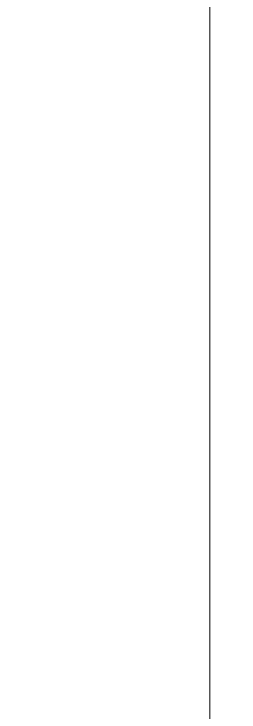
# Model space of a CAD drawing. Header units: millimetres. Extents: x -13069 to 207500, y -71366 to 56785.
# Drawn here: x 47144.633 to 47146.116, y 22747.261 to 22751.849 of the extents above; entities that cross this region are included whole.
import ezdxf

# ---------------------------------------------------------------- set-up
doc = ezdxf.new("R2010")
doc.units = ezdxf.units.MM
doc.layers.add('Марки', color=7, linetype='Continuous', lineweight=20)
doc.layers.add('Потолки штриховка', color=7, linetype='Continuous', lineweight=9)

# ---------------------------------------------------------------- blocks, each defined once
blk = doc.blocks.new('ADSK_Марка_Потолок - ADSK_Марка и Смещение от уровня-155896-План потолков 1-го этажа')
at = {"layer": 'Марки'}
blk.add_line((-6, 4.5), (-6, 0), dxfattribs=at)

msp = doc.modelspace()

# ---------------------------------------------------------------- hatches: boundary and pattern name
at = {"layer": 'Потолки штриховка', "lineweight": 18}
h = msp.add_hatch(dxfattribs=at)
h.set_pattern_fill('FP_85', color=256, style=0, pattern_type=2)
h.set_pattern_definition([(0, (0, 0), (406.4, 101.6), [33.528, -271.272, 33.528, -271.272, -1625.6]), (0, (0, 0), (406.4, 101.6), [-609.6, 33.528, -576.072, 33.528, -271.272, -711.2]), (0, (0, 0), (406.4, 101.6), [-1524, 33.528, -169.672, 33.528, -474.472]), (120, (152.4, 50.8), (-291.18818, 301.15272), [33.528, -271.272, 33.528, -271.272, -1625.6]), (120, (152.4, 50.8), (-291.18818, 301.15272), [-609.6, 33.528, -576.072, 33.528, -271.272, -711.2]), (120, (152.4, 50.8), (-291.18818, 301.15272), [-1524, 33.528, -169.672, 33.528, -474.472]), (240, (203.2, 254), (-115.21182, -402.75272), [33.528, -271.272, 33.528, -271.272, -1625.6]), (240, (203.2, 254), (-115.21182, -402.75272), [-609.6, 33.528, -576.072, 33.528, -271.272, -711.2]), (240, (203.2, 254), (-115.21182, -402.75272), [-1524, 33.528, -169.672, 33.528, -474.472])])
h.paths.add_polyline_path([(46871.4906, 21890.067), (46887.0731, 21892.1163), (46901.5943, 21898.1285), (47679.8418, 22348.0509), (47686.6642, 22353.3305), (47695.7821, 22364.9479), (47701.786, 22378.4406), (47704.3123, 22392.9911), (47703.2079, 22407.718), (47698.5396, 22421.7289), (47690.5904, 22434.1752), (47679.8418, 22444.3027), (46898.7501, 22895.6184), (46884.3636, 22900.8257), (46869.1277, 22902.2244), (46854.0335, 22899.7234), (46840.0629, 22893.4854), (46828.1247, 22883.9162), (46818.9955, 22871.6383), (46813.2691, 22857.4504), (46811.318, 22842.2754), (46812.3484, 21942.2254), (46813.3398, 21934.6946), (46819.3538, 21920.1741), (46828.9209, 21907.7047), (46841.4074, 21898.1285), (46855.9387, 21892.1163)])

# ---------------------------------------------------------------- block references
at = {"layer": 'Марки', "xscale": 99.99999999999993, "yscale": 99.99999999999993, "zscale": 99.99999999999993}
msp.add_blockref('ADSK_Марка_Потолок - ADSK_Марка и Смещение от уровня-155896-План потолков 1-го этажа', (47745.923, 22675.8181), dxfattribs=at)

doc.saveas('drawing.dxf')
